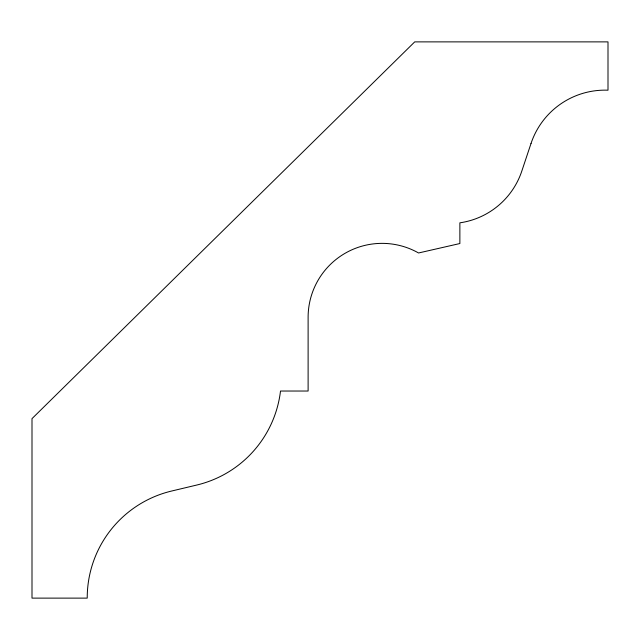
<?xml version="1.0" encoding="UTF-8"?>
<svg xmlns="http://www.w3.org/2000/svg" width="640" height="640" viewBox="0 0 640 640"><rect width="100%" height="100%" fill="white"/><g stroke="black" fill="none" stroke-linecap="round" stroke-linejoin="round"><path stroke-width="0.96" d="M531.024 143.456L521.8 171.112A76.8 76.8 0 0 1 459.872 222.824L459.872 243.536L418.56 252.976A73.984 73.984 0 0 0 308.112 317.352L308.112 391.032L280.504 391.032A110.016 110.016 0 0 1 196.72 485.056L171.688 491.016A109.904 109.904 0 0 0 87.224 598.12L32 598.12L32 418.64L414.72 41.88L608 41.88L608 90.2A78 78 0 0 0 531.024 143.456"/></g></svg>
